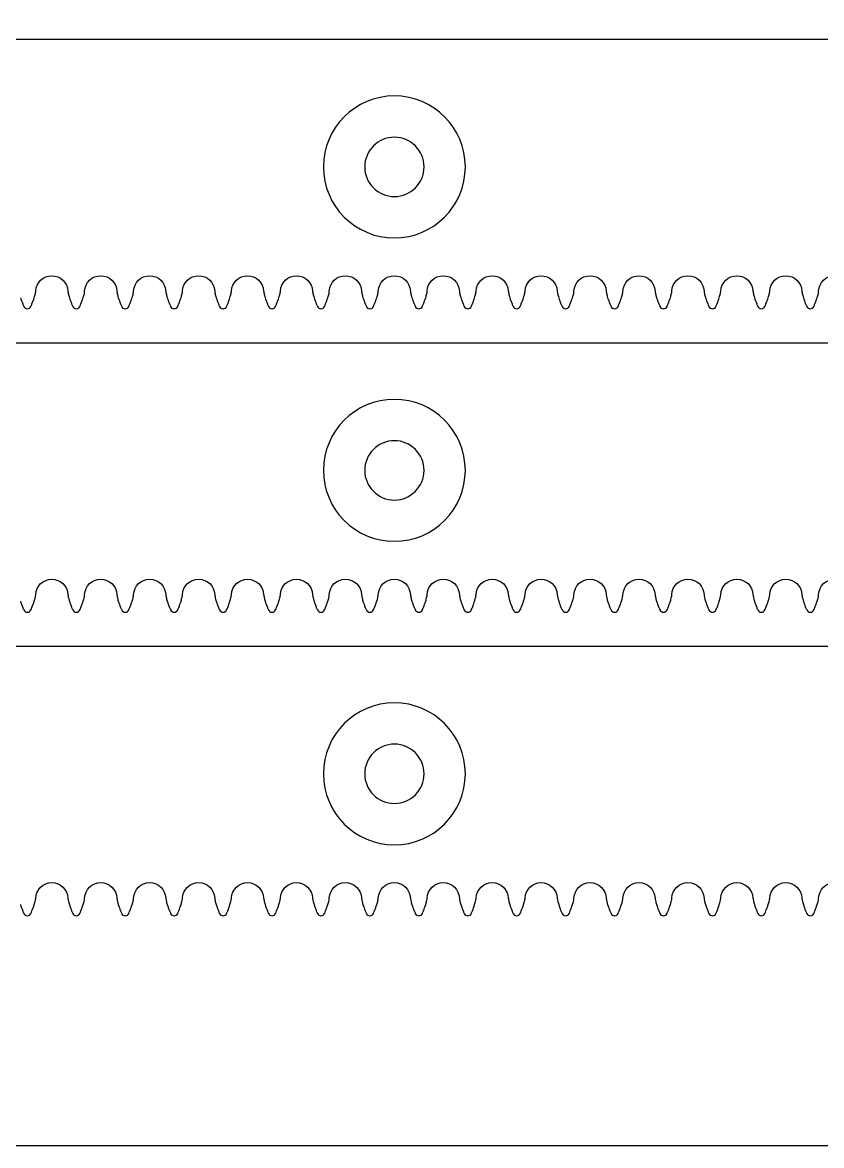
# Model space of a CAD drawing. Extents: x 283 to 2739, y 1003 to 5796.
# Drawn here: x 374 to 455.7, y 1003.3 to 1118 of the extents above; entities that cross this region are included whole.
import ezdxf

# ---------------------------------------------------------------- set-up
doc = ezdxf.new("R2010")
doc.units = 0
for name, color, linetype in [('4MM-2-2MM_POCKET', 1, 'CONTINUOUS'), ('4MM-3-CUTOUT', 7, 'CONTINUOUS'), ('4MM-4-0_4MM_CHAMFER', 8, 'CONTINUOUS'), ('SHEET_REF', 250, 'CONTINUOUS')]:
    doc.layers.add(name, color=color, linetype=linetype)

msp = doc.modelspace()

# ---------------------------------------------------------------- linework, layer by layer
at = {"layer": '4MM-2-2MM_POCKET', "extrusion": (0, 0, -1)}
for centre in [(-412.01, 1103.23), (-412.01, 1072.23), (-412.01, 1041.23)]:
    msp.add_circle(centre, 7.25, dxfattribs=at)
at = {"layer": '4MM-3-CUTOUT'}
for points in [[(1011.01, 1116.23), (313.01, 1116.23, 0.414214)], [(373.8, 1089.87, 0.023491), (374.03, 1089.24, 0.007108), (374.15, 1088.97, 0.646049), (374.87, 1088.97, 0.006676), (374.98, 1089.24, 0.025225), (375.21, 1089.87, 0.019019), (375.33, 1090.31, 0.025376), (375.36, 1090.49), (375.36, 1090.54, -0.957297), (378.65, 1090.54), (378.66, 1090.49, 0.01918), (378.69, 1090.31, 0.025116), (378.8, 1089.87, 0.023491), (379.03, 1089.24, 0.007108), (379.15, 1088.97, 0.646049), (379.87, 1088.97, 0.006676), (379.98, 1089.24, 0.025225), (380.21, 1089.87, 0.019019), (380.33, 1090.31, 0.025376), (380.36, 1090.49), (380.36, 1090.54, -0.957297), (383.65, 1090.54), (383.66, 1090.49, 0.01918), (383.69, 1090.31, 0.025116), (383.8, 1089.87, 0.023491), (384.03, 1089.24, 0.007108), (384.15, 1088.97, 0.646049), (384.87, 1088.97, 0.006676), (384.98, 1089.24, 0.025225), (385.21, 1089.87, 0.019019), (385.33, 1090.31, 0.025376), (385.36, 1090.49), (385.36, 1090.54, -0.957297), (388.65, 1090.54), (388.66, 1090.49, 0.01918), (388.69, 1090.31, 0.025116), (388.8, 1089.87, 0.023491), (389.03, 1089.24, 0.007108), (389.15, 1088.97, 0.646049), (389.87, 1088.97, 0.006676), (389.98, 1089.24, 0.025225), (390.21, 1089.87, 0.019019), (390.33, 1090.31, 0.025376), (390.36, 1090.49), (390.36, 1090.54, -0.957297), (393.65, 1090.54), (393.66, 1090.49, 0.01918), (393.69, 1090.31, 0.025116), (393.8, 1089.87, 0.023491), (394.03, 1089.24, 0.007108), (394.15, 1088.97, 0.646049), (394.87, 1088.97, 0.006676), (394.98, 1089.24, 0.025225), (395.21, 1089.87, 0.019019), (395.33, 1090.31, 0.025376), (395.36, 1090.49), (395.36, 1090.54, -0.957297), (398.65, 1090.54), (398.66, 1090.49, 0.01918), (398.69, 1090.31, 0.025116), (398.8, 1089.87, 0.023491), (399.03, 1089.24, 0.007108), (399.15, 1088.97, 0.646049), (399.87, 1088.97, 0.006676), (399.98, 1089.24, 0.025225), (400.21, 1089.87, 0.019019), (400.33, 1090.31, 0.025376), (400.36, 1090.49), (400.36, 1090.54, -0.957297), (403.65, 1090.54), (403.66, 1090.49, 0.01918), (403.69, 1090.31, 0.025116), (403.8, 1089.87, 0.023491), (404.03, 1089.24, 0.007108), (404.15, 1088.97, 0.646049), (404.87, 1088.97, 0.006676), (404.98, 1089.24, 0.025225), (405.21, 1089.87, 0.019019), (405.33, 1090.31, 0.025376), (405.36, 1090.49), (405.36, 1090.54, -0.957297), (408.65, 1090.54), (408.66, 1090.49, 0.01918), (408.69, 1090.31, 0.025116), (408.8, 1089.87, 0.023491), (409.03, 1089.24, 0.007108), (409.15, 1088.97, 0.646049), (409.87, 1088.97, 0.006676), (409.98, 1089.24, 0.025225), (410.21, 1089.87, 0.019019), (410.33, 1090.31, 0.025376), (410.36, 1090.49), (410.36, 1090.54, -0.957297), (413.65, 1090.54), (413.66, 1090.49, 0.01918), (413.69, 1090.31, 0.025116), (413.8, 1089.87, 0.023491), (414.03, 1089.24, 0.007108), (414.15, 1088.97, 0.646049), (414.87, 1088.97, 0.006676), (414.98, 1089.24, 0.025225), (415.21, 1089.87, 0.019019), (415.33, 1090.31, 0.025376), (415.36, 1090.49), (415.36, 1090.54, -0.957297), (418.65, 1090.54), (418.66, 1090.49, 0.01918), (418.69, 1090.31, 0.025116), (418.8, 1089.87, 0.023491), (419.03, 1089.24, 0.007108), (419.15, 1088.97, 0.646049), (419.87, 1088.97, 0.006676), (419.98, 1089.24, 0.025225), (420.21, 1089.87, 0.019019), (420.33, 1090.31, 0.025376), (420.36, 1090.49), (420.36, 1090.54, -0.957297), (423.65, 1090.54), (423.66, 1090.49, 0.01918), (423.69, 1090.31, 0.025116), (423.8, 1089.87, 0.023491), (424.03, 1089.24, 0.007108), (424.15, 1088.97, 0.646049), (424.87, 1088.97, 0.006676), (424.98, 1089.24, 0.025225), (425.21, 1089.87, 0.019019), (425.33, 1090.31, 0.025376), (425.36, 1090.49), (425.36, 1090.54, -0.957297), (428.65, 1090.54), (428.66, 1090.49, 0.01918), (428.69, 1090.31, 0.025116), (428.8, 1089.87, 0.023491), (429.03, 1089.24, 0.007108), (429.15, 1088.97, 0.646049), (429.87, 1088.97, 0.006676), (429.98, 1089.24, 0.025225), (430.21, 1089.87, 0.019019), (430.33, 1090.31, 0.025376), (430.36, 1090.49), (430.36, 1090.54, -0.957297), (433.65, 1090.54), (433.66, 1090.49, 0.01918), (433.69, 1090.31, 0.025116), (433.8, 1089.87, 0.023491), (434.03, 1089.24, 0.007108), (434.15, 1088.97, 0.646049), (434.87, 1088.97, 0.006676), (434.98, 1089.24, 0.025225), (435.21, 1089.87, 0.019019), (435.33, 1090.31, 0.025376), (435.36, 1090.49), (435.36, 1090.54, -0.957297), (438.65, 1090.54), (438.66, 1090.49, 0.01918), (438.69, 1090.31, 0.025116), (438.8, 1089.87, 0.023491), (439.03, 1089.24, 0.007108), (439.15, 1088.97, 0.646049), (439.87, 1088.97, 0.006676), (439.98, 1089.24, 0.025225), (440.21, 1089.87, 0.019019), (440.33, 1090.31, 0.025376), (440.36, 1090.49), (440.36, 1090.54, -0.957297), (443.65, 1090.54), (443.66, 1090.49, 0.01918), (443.69, 1090.31, 0.025116), (443.8, 1089.87, 0.023491), (444.03, 1089.24, 0.007108), (444.15, 1088.97, 0.646049), (444.87, 1088.97, 0.006676), (444.98, 1089.24, 0.025225), (445.21, 1089.87, 0.019019), (445.33, 1090.31, 0.025376), (445.36, 1090.49), (445.36, 1090.54, -0.957297), (448.65, 1090.54), (448.66, 1090.49, 0.01918), (448.69, 1090.31, 0.025116), (448.8, 1089.87, 0.023491), (449.03, 1089.24, 0.007108), (449.15, 1088.97, 0.646049), (449.87, 1088.97, 0.006676), (449.98, 1089.24, 0.025225), (450.21, 1089.87, 0.019019), (450.33, 1090.31, 0.025376), (450.36, 1090.49), (450.36, 1090.54, -0.957297), (453.65, 1090.54), (453.66, 1090.49, 0.01918), (453.69, 1090.31, 0.025116), (453.8, 1089.87, 0.023491), (454.03, 1089.24, 0.007108), (454.15, 1088.97, 0.646049), (454.87, 1088.97, 0.006676), (454.98, 1089.24, 0.025225), (455.21, 1089.87, 0.019019), (455.33, 1090.31, 0.025376), (455.36, 1090.49), (455.36, 1090.54, -0.957297), (458.65, 1090.54)], [(1011.01, 1085.23), (313.01, 1085.23, 0.414214)], [(373.8, 1058.87, 0.023491), (374.03, 1058.23, 0.007108), (374.15, 1057.97, 0.646049), (374.87, 1057.97, 0.006676), (374.98, 1058.23, 0.025225), (375.21, 1058.87, 0.019019), (375.33, 1059.31, 0.025376), (375.36, 1059.49), (375.36, 1059.54, -0.957297), (378.65, 1059.54), (378.66, 1059.49, 0.01918), (378.69, 1059.31, 0.025116), (378.8, 1058.87, 0.023491), (379.03, 1058.23, 0.007108), (379.15, 1057.97, 0.646049), (379.87, 1057.97, 0.006676), (379.98, 1058.23, 0.025225), (380.21, 1058.87, 0.019019), (380.33, 1059.31, 0.025376), (380.36, 1059.49), (380.36, 1059.54, -0.957297), (383.65, 1059.54), (383.66, 1059.49, 0.01918), (383.69, 1059.31, 0.025116), (383.8, 1058.87, 0.023491), (384.03, 1058.23, 0.007108), (384.15, 1057.97, 0.646049), (384.87, 1057.97, 0.006676), (384.98, 1058.23, 0.025225), (385.21, 1058.87, 0.019019), (385.33, 1059.31, 0.025376), (385.36, 1059.49), (385.36, 1059.54, -0.957297), (388.65, 1059.54), (388.66, 1059.49, 0.01918), (388.69, 1059.31, 0.025116), (388.8, 1058.87, 0.023491), (389.03, 1058.23, 0.007108), (389.15, 1057.97, 0.646049), (389.87, 1057.97, 0.006676), (389.98, 1058.23, 0.025225), (390.21, 1058.87, 0.019019), (390.33, 1059.31, 0.025376), (390.36, 1059.49), (390.36, 1059.54, -0.957297), (393.65, 1059.54), (393.66, 1059.49, 0.01918), (393.69, 1059.31, 0.025116), (393.8, 1058.87, 0.023491), (394.03, 1058.23, 0.007108), (394.15, 1057.97, 0.646049), (394.87, 1057.97, 0.006676), (394.98, 1058.23, 0.025225), (395.21, 1058.87, 0.019019), (395.33, 1059.31, 0.025376), (395.36, 1059.49), (395.36, 1059.54, -0.957297), (398.65, 1059.54), (398.66, 1059.49, 0.01918), (398.69, 1059.31, 0.025116), (398.8, 1058.87, 0.023491), (399.03, 1058.23, 0.007108), (399.15, 1057.97, 0.646049), (399.87, 1057.97, 0.006676), (399.98, 1058.23, 0.025225), (400.21, 1058.87, 0.019019), (400.33, 1059.31, 0.025376), (400.36, 1059.49), (400.36, 1059.54, -0.957297), (403.65, 1059.54), (403.66, 1059.49, 0.01918), (403.69, 1059.31, 0.025116), (403.8, 1058.87, 0.023491), (404.03, 1058.23, 0.007108), (404.15, 1057.97, 0.646049), (404.87, 1057.97, 0.006676), (404.98, 1058.23, 0.025225), (405.21, 1058.87, 0.019019), (405.33, 1059.31, 0.025376), (405.36, 1059.49), (405.36, 1059.54, -0.957297), (408.65, 1059.54), (408.66, 1059.49, 0.01918), (408.69, 1059.31, 0.025116), (408.8, 1058.87, 0.023491), (409.03, 1058.23, 0.007108), (409.15, 1057.97, 0.646049), (409.87, 1057.97, 0.006676), (409.98, 1058.23, 0.025225), (410.21, 1058.87, 0.019019), (410.33, 1059.31, 0.025376), (410.36, 1059.49), (410.36, 1059.54, -0.957297), (413.65, 1059.54), (413.66, 1059.49, 0.01918), (413.69, 1059.31, 0.025116), (413.8, 1058.87, 0.023491), (414.03, 1058.23, 0.007108), (414.15, 1057.97, 0.646049), (414.87, 1057.97, 0.006676), (414.98, 1058.23, 0.025225), (415.21, 1058.87, 0.019019), (415.33, 1059.31, 0.025376), (415.36, 1059.49), (415.36, 1059.54, -0.957297), (418.65, 1059.54), (418.66, 1059.49, 0.01918), (418.69, 1059.31, 0.025116), (418.8, 1058.87, 0.023491), (419.03, 1058.23, 0.007108), (419.15, 1057.97, 0.646049), (419.87, 1057.97, 0.006676), (419.98, 1058.23, 0.025225), (420.21, 1058.87, 0.019019), (420.33, 1059.31, 0.025376), (420.36, 1059.49), (420.36, 1059.54, -0.957297), (423.65, 1059.54), (423.66, 1059.49, 0.01918), (423.69, 1059.31, 0.025116), (423.8, 1058.87, 0.023491), (424.03, 1058.23, 0.007108), (424.15, 1057.97, 0.646049), (424.87, 1057.97, 0.006676), (424.98, 1058.23, 0.025225), (425.21, 1058.87, 0.019019), (425.33, 1059.31, 0.025376), (425.36, 1059.49), (425.36, 1059.54, -0.957297), (428.65, 1059.54), (428.66, 1059.49, 0.01918), (428.69, 1059.31, 0.025116), (428.8, 1058.87, 0.023491), (429.03, 1058.23, 0.007108), (429.15, 1057.97, 0.646049), (429.87, 1057.97, 0.006676), (429.98, 1058.23, 0.025225), (430.21, 1058.87, 0.019019), (430.33, 1059.31, 0.025376), (430.36, 1059.49), (430.36, 1059.54, -0.957297), (433.65, 1059.54), (433.66, 1059.49, 0.01918), (433.69, 1059.31, 0.025116), (433.8, 1058.87, 0.023491), (434.03, 1058.23, 0.007108), (434.15, 1057.97, 0.646049), (434.87, 1057.97, 0.006676), (434.98, 1058.23, 0.025225), (435.21, 1058.87, 0.019019), (435.33, 1059.31, 0.025376), (435.36, 1059.49), (435.36, 1059.54, -0.957297), (438.65, 1059.54), (438.66, 1059.49, 0.01918), (438.69, 1059.31, 0.025116), (438.8, 1058.87, 0.023491), (439.03, 1058.23, 0.007108), (439.15, 1057.97, 0.646049), (439.87, 1057.97, 0.006676), (439.98, 1058.23, 0.025225), (440.21, 1058.87, 0.019019), (440.33, 1059.31, 0.025376), (440.36, 1059.49), (440.36, 1059.54, -0.957297), (443.65, 1059.54), (443.66, 1059.49, 0.01918), (443.69, 1059.31, 0.025116), (443.8, 1058.87, 0.023491), (444.03, 1058.23, 0.007108), (444.15, 1057.97, 0.646049), (444.87, 1057.97, 0.006676), (444.98, 1058.23, 0.025225), (445.21, 1058.87, 0.019019), (445.33, 1059.31, 0.025376), (445.36, 1059.49), (445.36, 1059.54, -0.957297), (448.65, 1059.54), (448.66, 1059.49, 0.01918), (448.69, 1059.31, 0.025116), (448.8, 1058.87, 0.023491), (449.03, 1058.23, 0.007108), (449.15, 1057.97, 0.646049), (449.87, 1057.97, 0.006676), (449.98, 1058.23, 0.025225), (450.21, 1058.87, 0.019019), (450.33, 1059.31, 0.025376), (450.36, 1059.49), (450.36, 1059.54, -0.957297), (453.65, 1059.54), (453.66, 1059.49, 0.01918), (453.69, 1059.31, 0.025116), (453.8, 1058.87, 0.023491), (454.03, 1058.23, 0.007108), (454.15, 1057.97, 0.646049), (454.87, 1057.97, 0.006676), (454.98, 1058.23, 0.025225), (455.21, 1058.87, 0.019019), (455.33, 1059.31, 0.025376), (455.36, 1059.49), (455.36, 1059.54, -0.957297), (458.65, 1059.54)], [(611.01, 1054.23), (313.01, 1054.23, 0.414214)], [(373.8, 1027.87, 0.023491), (374.03, 1027.23, 0.007108), (374.15, 1026.97, 0.646049), (374.87, 1026.97, 0.006676), (374.98, 1027.23, 0.025225), (375.21, 1027.87, 0.019019), (375.33, 1028.31, 0.025376), (375.36, 1028.49), (375.36, 1028.54, -0.957297), (378.65, 1028.54), (378.66, 1028.49, 0.01918), (378.69, 1028.31, 0.025116), (378.8, 1027.87, 0.023491), (379.03, 1027.23, 0.007108), (379.15, 1026.97, 0.646049), (379.87, 1026.97, 0.006676), (379.98, 1027.23, 0.025225), (380.21, 1027.87, 0.019019), (380.33, 1028.31, 0.025376), (380.36, 1028.49), (380.36, 1028.54, -0.957297), (383.65, 1028.54), (383.66, 1028.49, 0.01918), (383.69, 1028.31, 0.025116), (383.8, 1027.87, 0.023491), (384.03, 1027.23, 0.007108), (384.15, 1026.97, 0.646049), (384.87, 1026.97, 0.006676), (384.98, 1027.23, 0.025225), (385.21, 1027.87, 0.019019), (385.33, 1028.31, 0.025376), (385.36, 1028.49), (385.36, 1028.54, -0.957297), (388.65, 1028.54), (388.66, 1028.49, 0.01918), (388.69, 1028.31, 0.025116), (388.8, 1027.87, 0.023491), (389.03, 1027.23, 0.007108), (389.15, 1026.97, 0.646049), (389.87, 1026.97, 0.006676), (389.98, 1027.23, 0.025225), (390.21, 1027.87, 0.019019), (390.33, 1028.31, 0.025376), (390.36, 1028.49), (390.36, 1028.54, -0.957297), (393.65, 1028.54), (393.66, 1028.49, 0.01918), (393.69, 1028.31, 0.025116), (393.8, 1027.87, 0.023491), (394.03, 1027.23, 0.007108), (394.15, 1026.97, 0.646049), (394.87, 1026.97, 0.006676), (394.98, 1027.23, 0.025225), (395.21, 1027.87, 0.019019), (395.33, 1028.31, 0.025376), (395.36, 1028.49), (395.36, 1028.54, -0.957297), (398.65, 1028.54), (398.66, 1028.49, 0.01918), (398.69, 1028.31, 0.025116), (398.8, 1027.87, 0.023491), (399.03, 1027.23, 0.007108), (399.15, 1026.97, 0.646049), (399.87, 1026.97, 0.006676), (399.98, 1027.23, 0.025225), (400.21, 1027.87, 0.019019), (400.33, 1028.31, 0.025376), (400.36, 1028.49), (400.36, 1028.54, -0.957297), (403.65, 1028.54), (403.66, 1028.49, 0.01918), (403.69, 1028.31, 0.025116), (403.8, 1027.87, 0.023491), (404.03, 1027.23, 0.007108), (404.15, 1026.97, 0.646049), (404.87, 1026.97, 0.006676), (404.98, 1027.23, 0.025225), (405.21, 1027.87, 0.019019), (405.33, 1028.31, 0.025376), (405.36, 1028.49), (405.36, 1028.54, -0.957297), (408.65, 1028.54), (408.66, 1028.49, 0.01918), (408.69, 1028.31, 0.025116), (408.8, 1027.87, 0.023491), (409.03, 1027.23, 0.007108), (409.15, 1026.97, 0.646049), (409.87, 1026.97, 0.006676), (409.98, 1027.23, 0.025225), (410.21, 1027.87, 0.019019), (410.33, 1028.31, 0.025376), (410.36, 1028.49), (410.36, 1028.54, -0.957297), (413.65, 1028.54), (413.66, 1028.49, 0.01918), (413.69, 1028.31, 0.025116), (413.8, 1027.87, 0.023491), (414.03, 1027.23, 0.007108), (414.15, 1026.97, 0.646049), (414.87, 1026.97, 0.006676), (414.98, 1027.23, 0.025225), (415.21, 1027.87, 0.019019), (415.33, 1028.31, 0.025376), (415.36, 1028.49), (415.36, 1028.54, -0.957297), (418.65, 1028.54), (418.66, 1028.49, 0.01918), (418.69, 1028.31, 0.025116), (418.8, 1027.87, 0.023491), (419.03, 1027.23, 0.007108), (419.15, 1026.97, 0.646049), (419.87, 1026.97, 0.006676), (419.98, 1027.23, 0.025225), (420.21, 1027.87, 0.019019), (420.33, 1028.31, 0.025376), (420.36, 1028.49), (420.36, 1028.54, -0.957297), (423.65, 1028.54), (423.66, 1028.49, 0.01918), (423.69, 1028.31, 0.025116), (423.8, 1027.87, 0.023491), (424.03, 1027.23, 0.007108), (424.15, 1026.97, 0.646049), (424.87, 1026.97, 0.006676), (424.98, 1027.23, 0.025225), (425.21, 1027.87, 0.019019), (425.33, 1028.31, 0.025376), (425.36, 1028.49), (425.36, 1028.54, -0.957297), (428.65, 1028.54), (428.66, 1028.49, 0.01918), (428.69, 1028.31, 0.025116), (428.8, 1027.87, 0.023491), (429.03, 1027.23, 0.007108), (429.15, 1026.97, 0.646049), (429.87, 1026.97, 0.006676), (429.98, 1027.23, 0.025225), (430.21, 1027.87, 0.019019), (430.33, 1028.31, 0.025376), (430.36, 1028.49), (430.36, 1028.54, -0.957297), (433.65, 1028.54), (433.66, 1028.49, 0.01918), (433.69, 1028.31, 0.025116), (433.8, 1027.87, 0.023491), (434.03, 1027.23, 0.007108), (434.15, 1026.97, 0.646049), (434.87, 1026.97, 0.006676), (434.98, 1027.23, 0.025225), (435.21, 1027.87, 0.019019), (435.33, 1028.31, 0.025376), (435.36, 1028.49), (435.36, 1028.54, -0.957297), (438.65, 1028.54), (438.66, 1028.49, 0.01918), (438.69, 1028.31, 0.025116), (438.8, 1027.87, 0.023491), (439.03, 1027.23, 0.007108), (439.15, 1026.97, 0.646049), (439.87, 1026.97, 0.006676), (439.98, 1027.23, 0.025225), (440.21, 1027.87, 0.019019), (440.33, 1028.31, 0.025376), (440.36, 1028.49), (440.36, 1028.54, -0.957297), (443.65, 1028.54), (443.66, 1028.49, 0.01918), (443.69, 1028.31, 0.025116), (443.8, 1027.87, 0.023491), (444.03, 1027.23, 0.007108), (444.15, 1026.97, 0.646049), (444.87, 1026.97, 0.006676), (444.98, 1027.23, 0.025225), (445.21, 1027.87, 0.019019), (445.33, 1028.31, 0.025376), (445.36, 1028.49), (445.36, 1028.54, -0.957297), (448.65, 1028.54), (448.66, 1028.49, 0.01918), (448.69, 1028.31, 0.025116), (448.8, 1027.87, 0.023491), (449.03, 1027.23, 0.007108), (449.15, 1026.97, 0.646049), (449.87, 1026.97, 0.006676), (449.98, 1027.23, 0.025225), (450.21, 1027.87, 0.019019), (450.33, 1028.31, 0.025376), (450.36, 1028.49), (450.36, 1028.54, -0.957297), (453.65, 1028.54), (453.66, 1028.49, 0.01918), (453.69, 1028.31, 0.025116), (453.8, 1027.87, 0.023491), (454.03, 1027.23, 0.007108), (454.15, 1026.97, 0.646049), (454.87, 1026.97, 0.006676), (454.98, 1027.23, 0.025225), (455.21, 1027.87, 0.019019), (455.33, 1028.31, 0.025376), (455.36, 1028.49), (455.36, 1028.54, -0.957297), (458.65, 1028.54)]]:
    msp.add_lwpolyline(points, format="xyb", dxfattribs=at)
at = {"layer": '4MM-3-CUTOUT', "extrusion": (0, 0, -1)}
for centre in [(-412.01, 1103.23), (-412.01, 1072.23), (-412.01, 1041.23)]:
    msp.add_circle(centre, 3.03, dxfattribs=at)
at = {"layer": '4MM-4-0_4MM_CHAMFER'}
for points in [[(1011.01, 1116.23), (313.01, 1116.23, 0.414214)], [(373.8, 1089.87, 0.023491), (374.03, 1089.24, 0.007108), (374.15, 1088.97, 0.646049), (374.87, 1088.97, 0.006676), (374.98, 1089.24, 0.025225), (375.21, 1089.87, 0.019019), (375.33, 1090.31, 0.025376), (375.36, 1090.49), (375.36, 1090.54, -0.957297), (378.65, 1090.54), (378.66, 1090.49, 0.01918), (378.69, 1090.31, 0.025116), (378.8, 1089.87, 0.023491), (379.03, 1089.24, 0.007108), (379.15, 1088.97, 0.646049), (379.87, 1088.97, 0.006676), (379.98, 1089.24, 0.025225), (380.21, 1089.87, 0.019019), (380.33, 1090.31, 0.025376), (380.36, 1090.49), (380.36, 1090.54, -0.957297), (383.65, 1090.54), (383.66, 1090.49, 0.01918), (383.69, 1090.31, 0.025116), (383.8, 1089.87, 0.023491), (384.03, 1089.24, 0.007108), (384.15, 1088.97, 0.646049), (384.87, 1088.97, 0.006676), (384.98, 1089.24, 0.025225), (385.21, 1089.87, 0.019019), (385.33, 1090.31, 0.025376), (385.36, 1090.49), (385.36, 1090.54, -0.957297), (388.65, 1090.54), (388.66, 1090.49, 0.01918), (388.69, 1090.31, 0.025116), (388.8, 1089.87, 0.023491), (389.03, 1089.24, 0.007108), (389.15, 1088.97, 0.646049), (389.87, 1088.97, 0.006676), (389.98, 1089.24, 0.025225), (390.21, 1089.87, 0.019019), (390.33, 1090.31, 0.025376), (390.36, 1090.49), (390.36, 1090.54, -0.957297), (393.65, 1090.54), (393.66, 1090.49, 0.01918), (393.69, 1090.31, 0.025116), (393.8, 1089.87, 0.023491), (394.03, 1089.24, 0.007108), (394.15, 1088.97, 0.646049), (394.87, 1088.97, 0.006676), (394.98, 1089.24, 0.025225), (395.21, 1089.87, 0.019019), (395.33, 1090.31, 0.025376), (395.36, 1090.49), (395.36, 1090.54, -0.957297), (398.65, 1090.54), (398.66, 1090.49, 0.01918), (398.69, 1090.31, 0.025116), (398.8, 1089.87, 0.023491), (399.03, 1089.24, 0.007108), (399.15, 1088.97, 0.646049), (399.87, 1088.97, 0.006676), (399.98, 1089.24, 0.025225), (400.21, 1089.87, 0.019019), (400.33, 1090.31, 0.025376), (400.36, 1090.49), (400.36, 1090.54, -0.957297), (403.65, 1090.54), (403.66, 1090.49, 0.01918), (403.69, 1090.31, 0.025116), (403.8, 1089.87, 0.023491), (404.03, 1089.24, 0.007108), (404.15, 1088.97, 0.646049), (404.87, 1088.97, 0.006676), (404.98, 1089.24, 0.025225), (405.21, 1089.87, 0.019019), (405.33, 1090.31, 0.025376), (405.36, 1090.49), (405.36, 1090.54, -0.957297), (408.65, 1090.54), (408.66, 1090.49, 0.01918), (408.69, 1090.31, 0.025116), (408.8, 1089.87, 0.023491), (409.03, 1089.24, 0.007108), (409.15, 1088.97, 0.646049), (409.87, 1088.97, 0.006676), (409.98, 1089.24, 0.025225), (410.21, 1089.87, 0.019019), (410.33, 1090.31, 0.025376), (410.36, 1090.49), (410.36, 1090.54, -0.957297), (413.65, 1090.54), (413.66, 1090.49, 0.01918), (413.69, 1090.31, 0.025116), (413.8, 1089.87, 0.023491), (414.03, 1089.24, 0.007108), (414.15, 1088.97, 0.646049), (414.87, 1088.97, 0.006676), (414.98, 1089.24, 0.025225), (415.21, 1089.87, 0.019019), (415.33, 1090.31, 0.025376), (415.36, 1090.49), (415.36, 1090.54, -0.957297), (418.65, 1090.54), (418.66, 1090.49, 0.01918), (418.69, 1090.31, 0.025116), (418.8, 1089.87, 0.023491), (419.03, 1089.24, 0.007108), (419.15, 1088.97, 0.646049), (419.87, 1088.97, 0.006676), (419.98, 1089.24, 0.025225), (420.21, 1089.87, 0.019019), (420.33, 1090.31, 0.025376), (420.36, 1090.49), (420.36, 1090.54, -0.957297), (423.65, 1090.54), (423.66, 1090.49, 0.01918), (423.69, 1090.31, 0.025116), (423.8, 1089.87, 0.023491), (424.03, 1089.24, 0.007108), (424.15, 1088.97, 0.646049), (424.87, 1088.97, 0.006676), (424.98, 1089.24, 0.025225), (425.21, 1089.87, 0.019019), (425.33, 1090.31, 0.025376), (425.36, 1090.49), (425.36, 1090.54, -0.957297), (428.65, 1090.54), (428.66, 1090.49, 0.01918), (428.69, 1090.31, 0.025116), (428.8, 1089.87, 0.023491), (429.03, 1089.24, 0.007108), (429.15, 1088.97, 0.646049), (429.87, 1088.97, 0.006676), (429.98, 1089.24, 0.025225), (430.21, 1089.87, 0.019019), (430.33, 1090.31, 0.025376), (430.36, 1090.49), (430.36, 1090.54, -0.957297), (433.65, 1090.54), (433.66, 1090.49, 0.01918), (433.69, 1090.31, 0.025116), (433.8, 1089.87, 0.023491), (434.03, 1089.24, 0.007108), (434.15, 1088.97, 0.646049), (434.87, 1088.97, 0.006676), (434.98, 1089.24, 0.025225), (435.21, 1089.87, 0.019019), (435.33, 1090.31, 0.025376), (435.36, 1090.49), (435.36, 1090.54, -0.957297), (438.65, 1090.54), (438.66, 1090.49, 0.01918), (438.69, 1090.31, 0.025116), (438.8, 1089.87, 0.023491), (439.03, 1089.24, 0.007108), (439.15, 1088.97, 0.646049), (439.87, 1088.97, 0.006676), (439.98, 1089.24, 0.025225), (440.21, 1089.87, 0.019019), (440.33, 1090.31, 0.025376), (440.36, 1090.49), (440.36, 1090.54, -0.957297), (443.65, 1090.54), (443.66, 1090.49, 0.01918), (443.69, 1090.31, 0.025116), (443.8, 1089.87, 0.023491), (444.03, 1089.24, 0.007108), (444.15, 1088.97, 0.646049), (444.87, 1088.97, 0.006676), (444.98, 1089.24, 0.025225), (445.21, 1089.87, 0.019019), (445.33, 1090.31, 0.025376), (445.36, 1090.49), (445.36, 1090.54, -0.957297), (448.65, 1090.54), (448.66, 1090.49, 0.01918), (448.69, 1090.31, 0.025116), (448.8, 1089.87, 0.023491), (449.03, 1089.24, 0.007108), (449.15, 1088.97, 0.646049), (449.87, 1088.97, 0.006676), (449.98, 1089.24, 0.025225), (450.21, 1089.87, 0.019019), (450.33, 1090.31, 0.025376), (450.36, 1090.49), (450.36, 1090.54, -0.957297), (453.65, 1090.54), (453.66, 1090.49, 0.01918), (453.69, 1090.31, 0.025116), (453.8, 1089.87, 0.023491), (454.03, 1089.24, 0.007108), (454.15, 1088.97, 0.646049), (454.87, 1088.97, 0.006676), (454.98, 1089.24, 0.025225), (455.21, 1089.87, 0.019019), (455.33, 1090.31, 0.025376), (455.36, 1090.49), (455.36, 1090.54, -0.957297), (458.65, 1090.54)], [(1011.01, 1085.23), (313.01, 1085.23, 0.414214)], [(373.8, 1058.87, 0.023491), (374.03, 1058.23, 0.007108), (374.15, 1057.97, 0.646049), (374.87, 1057.97, 0.006676), (374.98, 1058.23, 0.025225), (375.21, 1058.87, 0.019019), (375.33, 1059.31, 0.025376), (375.36, 1059.49), (375.36, 1059.54, -0.957297), (378.65, 1059.54), (378.66, 1059.49, 0.01918), (378.69, 1059.31, 0.025116), (378.8, 1058.87, 0.023491), (379.03, 1058.23, 0.007108), (379.15, 1057.97, 0.646049), (379.87, 1057.97, 0.006676), (379.98, 1058.23, 0.025225), (380.21, 1058.87, 0.019019), (380.33, 1059.31, 0.025376), (380.36, 1059.49), (380.36, 1059.54, -0.957297), (383.65, 1059.54), (383.66, 1059.49, 0.01918), (383.69, 1059.31, 0.025116), (383.8, 1058.87, 0.023491), (384.03, 1058.23, 0.007108), (384.15, 1057.97, 0.646049), (384.87, 1057.97, 0.006676), (384.98, 1058.23, 0.025225), (385.21, 1058.87, 0.019019), (385.33, 1059.31, 0.025376), (385.36, 1059.49), (385.36, 1059.54, -0.957297), (388.65, 1059.54), (388.66, 1059.49, 0.01918), (388.69, 1059.31, 0.025116), (388.8, 1058.87, 0.023491), (389.03, 1058.23, 0.007108), (389.15, 1057.97, 0.646049), (389.87, 1057.97, 0.006676), (389.98, 1058.23, 0.025225), (390.21, 1058.87, 0.019019), (390.33, 1059.31, 0.025376), (390.36, 1059.49), (390.36, 1059.54, -0.957297), (393.65, 1059.54), (393.66, 1059.49, 0.01918), (393.69, 1059.31, 0.025116), (393.8, 1058.87, 0.023491), (394.03, 1058.23, 0.007108), (394.15, 1057.97, 0.646049), (394.87, 1057.97, 0.006676), (394.98, 1058.23, 0.025225), (395.21, 1058.87, 0.019019), (395.33, 1059.31, 0.025376), (395.36, 1059.49), (395.36, 1059.54, -0.957297), (398.65, 1059.54), (398.66, 1059.49, 0.01918), (398.69, 1059.31, 0.025116), (398.8, 1058.87, 0.023491), (399.03, 1058.23, 0.007108), (399.15, 1057.97, 0.646049), (399.87, 1057.97, 0.006676), (399.98, 1058.23, 0.025225), (400.21, 1058.87, 0.019019), (400.33, 1059.31, 0.025376), (400.36, 1059.49), (400.36, 1059.54, -0.957297), (403.65, 1059.54), (403.66, 1059.49, 0.01918), (403.69, 1059.31, 0.025116), (403.8, 1058.87, 0.023491), (404.03, 1058.23, 0.007108), (404.15, 1057.97, 0.646049), (404.87, 1057.97, 0.006676), (404.98, 1058.23, 0.025225), (405.21, 1058.87, 0.019019), (405.33, 1059.31, 0.025376), (405.36, 1059.49), (405.36, 1059.54, -0.957297), (408.65, 1059.54), (408.66, 1059.49, 0.01918), (408.69, 1059.31, 0.025116), (408.8, 1058.87, 0.023491), (409.03, 1058.23, 0.007108), (409.15, 1057.97, 0.646049), (409.87, 1057.97, 0.006676), (409.98, 1058.23, 0.025225), (410.21, 1058.87, 0.019019), (410.33, 1059.31, 0.025376), (410.36, 1059.49), (410.36, 1059.54, -0.957297), (413.65, 1059.54), (413.66, 1059.49, 0.01918), (413.69, 1059.31, 0.025116), (413.8, 1058.87, 0.023491), (414.03, 1058.23, 0.007108), (414.15, 1057.97, 0.646049), (414.87, 1057.97, 0.006676), (414.98, 1058.23, 0.025225), (415.21, 1058.87, 0.019019), (415.33, 1059.31, 0.025376), (415.36, 1059.49), (415.36, 1059.54, -0.957297), (418.65, 1059.54), (418.66, 1059.49, 0.01918), (418.69, 1059.31, 0.025116), (418.8, 1058.87, 0.023491), (419.03, 1058.23, 0.007108), (419.15, 1057.97, 0.646049), (419.87, 1057.97, 0.006676), (419.98, 1058.23, 0.025225), (420.21, 1058.87, 0.019019), (420.33, 1059.31, 0.025376), (420.36, 1059.49), (420.36, 1059.54, -0.957297), (423.65, 1059.54), (423.66, 1059.49, 0.01918), (423.69, 1059.31, 0.025116), (423.8, 1058.87, 0.023491), (424.03, 1058.23, 0.007108), (424.15, 1057.97, 0.646049), (424.87, 1057.97, 0.006676), (424.98, 1058.23, 0.025225), (425.21, 1058.87, 0.019019), (425.33, 1059.31, 0.025376), (425.36, 1059.49), (425.36, 1059.54, -0.957297), (428.65, 1059.54), (428.66, 1059.49, 0.01918), (428.69, 1059.31, 0.025116), (428.8, 1058.87, 0.023491), (429.03, 1058.23, 0.007108), (429.15, 1057.97, 0.646049), (429.87, 1057.97, 0.006676), (429.98, 1058.23, 0.025225), (430.21, 1058.87, 0.019019), (430.33, 1059.31, 0.025376), (430.36, 1059.49), (430.36, 1059.54, -0.957297), (433.65, 1059.54), (433.66, 1059.49, 0.01918), (433.69, 1059.31, 0.025116), (433.8, 1058.87, 0.023491), (434.03, 1058.23, 0.007108), (434.15, 1057.97, 0.646049), (434.87, 1057.97, 0.006676), (434.98, 1058.23, 0.025225), (435.21, 1058.87, 0.019019), (435.33, 1059.31, 0.025376), (435.36, 1059.49), (435.36, 1059.54, -0.957297), (438.65, 1059.54), (438.66, 1059.49, 0.01918), (438.69, 1059.31, 0.025116), (438.8, 1058.87, 0.023491), (439.03, 1058.23, 0.007108), (439.15, 1057.97, 0.646049), (439.87, 1057.97, 0.006676), (439.98, 1058.23, 0.025225), (440.21, 1058.87, 0.019019), (440.33, 1059.31, 0.025376), (440.36, 1059.49), (440.36, 1059.54, -0.957297), (443.65, 1059.54), (443.66, 1059.49, 0.01918), (443.69, 1059.31, 0.025116), (443.8, 1058.87, 0.023491), (444.03, 1058.23, 0.007108), (444.15, 1057.97, 0.646049), (444.87, 1057.97, 0.006676), (444.98, 1058.23, 0.025225), (445.21, 1058.87, 0.019019), (445.33, 1059.31, 0.025376), (445.36, 1059.49), (445.36, 1059.54, -0.957297), (448.65, 1059.54), (448.66, 1059.49, 0.01918), (448.69, 1059.31, 0.025116), (448.8, 1058.87, 0.023491), (449.03, 1058.23, 0.007108), (449.15, 1057.97, 0.646049), (449.87, 1057.97, 0.006676), (449.98, 1058.23, 0.025225), (450.21, 1058.87, 0.019019), (450.33, 1059.31, 0.025376), (450.36, 1059.49), (450.36, 1059.54, -0.957297), (453.65, 1059.54), (453.66, 1059.49, 0.01918), (453.69, 1059.31, 0.025116), (453.8, 1058.87, 0.023491), (454.03, 1058.23, 0.007108), (454.15, 1057.97, 0.646049), (454.87, 1057.97, 0.006676), (454.98, 1058.23, 0.025225), (455.21, 1058.87, 0.019019), (455.33, 1059.31, 0.025376), (455.36, 1059.49), (455.36, 1059.54, -0.957297), (458.65, 1059.54)], [(611.01, 1054.23), (313.01, 1054.23, 0.414214)], [(373.8, 1027.87, 0.023491), (374.03, 1027.23, 0.007108), (374.15, 1026.97, 0.646049), (374.87, 1026.97, 0.006676), (374.98, 1027.23, 0.025225), (375.21, 1027.87, 0.019019), (375.33, 1028.31, 0.025376), (375.36, 1028.49), (375.36, 1028.54, -0.957297), (378.65, 1028.54), (378.66, 1028.49, 0.01918), (378.69, 1028.31, 0.025116), (378.8, 1027.87, 0.023491), (379.03, 1027.23, 0.007108), (379.15, 1026.97, 0.646049), (379.87, 1026.97, 0.006676), (379.98, 1027.23, 0.025225), (380.21, 1027.87, 0.019019), (380.33, 1028.31, 0.025376), (380.36, 1028.49), (380.36, 1028.54, -0.957297), (383.65, 1028.54), (383.66, 1028.49, 0.01918), (383.69, 1028.31, 0.025116), (383.8, 1027.87, 0.023491), (384.03, 1027.23, 0.007108), (384.15, 1026.97, 0.646049), (384.87, 1026.97, 0.006676), (384.98, 1027.23, 0.025225), (385.21, 1027.87, 0.019019), (385.33, 1028.31, 0.025376), (385.36, 1028.49), (385.36, 1028.54, -0.957297), (388.65, 1028.54), (388.66, 1028.49, 0.01918), (388.69, 1028.31, 0.025116), (388.8, 1027.87, 0.023491), (389.03, 1027.23, 0.007108), (389.15, 1026.97, 0.646049), (389.87, 1026.97, 0.006676), (389.98, 1027.23, 0.025225), (390.21, 1027.87, 0.019019), (390.33, 1028.31, 0.025376), (390.36, 1028.49), (390.36, 1028.54, -0.957297), (393.65, 1028.54), (393.66, 1028.49, 0.01918), (393.69, 1028.31, 0.025116), (393.8, 1027.87, 0.023491), (394.03, 1027.23, 0.007108), (394.15, 1026.97, 0.646049), (394.87, 1026.97, 0.006676), (394.98, 1027.23, 0.025225), (395.21, 1027.87, 0.019019), (395.33, 1028.31, 0.025376), (395.36, 1028.49), (395.36, 1028.54, -0.957297), (398.65, 1028.54), (398.66, 1028.49, 0.01918), (398.69, 1028.31, 0.025116), (398.8, 1027.87, 0.023491), (399.03, 1027.23, 0.007108), (399.15, 1026.97, 0.646049), (399.87, 1026.97, 0.006676), (399.98, 1027.23, 0.025225), (400.21, 1027.87, 0.019019), (400.33, 1028.31, 0.025376), (400.36, 1028.49), (400.36, 1028.54, -0.957297), (403.65, 1028.54), (403.66, 1028.49, 0.01918), (403.69, 1028.31, 0.025116), (403.8, 1027.87, 0.023491), (404.03, 1027.23, 0.007108), (404.15, 1026.97, 0.646049), (404.87, 1026.97, 0.006676), (404.98, 1027.23, 0.025225), (405.21, 1027.87, 0.019019), (405.33, 1028.31, 0.025376), (405.36, 1028.49), (405.36, 1028.54, -0.957297), (408.65, 1028.54), (408.66, 1028.49, 0.01918), (408.69, 1028.31, 0.025116), (408.8, 1027.87, 0.023491), (409.03, 1027.23, 0.007108), (409.15, 1026.97, 0.646049), (409.87, 1026.97, 0.006676), (409.98, 1027.23, 0.025225), (410.21, 1027.87, 0.019019), (410.33, 1028.31, 0.025376), (410.36, 1028.49), (410.36, 1028.54, -0.957297), (413.65, 1028.54), (413.66, 1028.49, 0.01918), (413.69, 1028.31, 0.025116), (413.8, 1027.87, 0.023491), (414.03, 1027.23, 0.007108), (414.15, 1026.97, 0.646049), (414.87, 1026.97, 0.006676), (414.98, 1027.23, 0.025225), (415.21, 1027.87, 0.019019), (415.33, 1028.31, 0.025376), (415.36, 1028.49), (415.36, 1028.54, -0.957297), (418.65, 1028.54), (418.66, 1028.49, 0.01918), (418.69, 1028.31, 0.025116), (418.8, 1027.87, 0.023491), (419.03, 1027.23, 0.007108), (419.15, 1026.97, 0.646049), (419.87, 1026.97, 0.006676), (419.98, 1027.23, 0.025225), (420.21, 1027.87, 0.019019), (420.33, 1028.31, 0.025376), (420.36, 1028.49), (420.36, 1028.54, -0.957297), (423.65, 1028.54), (423.66, 1028.49, 0.01918), (423.69, 1028.31, 0.025116), (423.8, 1027.87, 0.023491), (424.03, 1027.23, 0.007108), (424.15, 1026.97, 0.646049), (424.87, 1026.97, 0.006676), (424.98, 1027.23, 0.025225), (425.21, 1027.87, 0.019019), (425.33, 1028.31, 0.025376), (425.36, 1028.49), (425.36, 1028.54, -0.957297), (428.65, 1028.54), (428.66, 1028.49, 0.01918), (428.69, 1028.31, 0.025116), (428.8, 1027.87, 0.023491), (429.03, 1027.23, 0.007108), (429.15, 1026.97, 0.646049), (429.87, 1026.97, 0.006676), (429.98, 1027.23, 0.025225), (430.21, 1027.87, 0.019019), (430.33, 1028.31, 0.025376), (430.36, 1028.49), (430.36, 1028.54, -0.957297), (433.65, 1028.54), (433.66, 1028.49, 0.01918), (433.69, 1028.31, 0.025116), (433.8, 1027.87, 0.023491), (434.03, 1027.23, 0.007108), (434.15, 1026.97, 0.646049), (434.87, 1026.97, 0.006676), (434.98, 1027.23, 0.025225), (435.21, 1027.87, 0.019019), (435.33, 1028.31, 0.025376), (435.36, 1028.49), (435.36, 1028.54, -0.957297), (438.65, 1028.54), (438.66, 1028.49, 0.01918), (438.69, 1028.31, 0.025116), (438.8, 1027.87, 0.023491), (439.03, 1027.23, 0.007108), (439.15, 1026.97, 0.646049), (439.87, 1026.97, 0.006676), (439.98, 1027.23, 0.025225), (440.21, 1027.87, 0.019019), (440.33, 1028.31, 0.025376), (440.36, 1028.49), (440.36, 1028.54, -0.957297), (443.65, 1028.54), (443.66, 1028.49, 0.01918), (443.69, 1028.31, 0.025116), (443.8, 1027.87, 0.023491), (444.03, 1027.23, 0.007108), (444.15, 1026.97, 0.646049), (444.87, 1026.97, 0.006676), (444.98, 1027.23, 0.025225), (445.21, 1027.87, 0.019019), (445.33, 1028.31, 0.025376), (445.36, 1028.49), (445.36, 1028.54, -0.957297), (448.65, 1028.54), (448.66, 1028.49, 0.01918), (448.69, 1028.31, 0.025116), (448.8, 1027.87, 0.023491), (449.03, 1027.23, 0.007108), (449.15, 1026.97, 0.646049), (449.87, 1026.97, 0.006676), (449.98, 1027.23, 0.025225), (450.21, 1027.87, 0.019019), (450.33, 1028.31, 0.025376), (450.36, 1028.49), (450.36, 1028.54, -0.957297), (453.65, 1028.54), (453.66, 1028.49, 0.01918), (453.69, 1028.31, 0.025116), (453.8, 1027.87, 0.023491), (454.03, 1027.23, 0.007108), (454.15, 1026.97, 0.646049), (454.87, 1026.97, 0.006676), (454.98, 1027.23, 0.025225), (455.21, 1027.87, 0.019019), (455.33, 1028.31, 0.025376), (455.36, 1028.49), (455.36, 1028.54, -0.957297), (458.65, 1028.54)]]:
    msp.add_lwpolyline(points, format="xyb", dxfattribs=at)
at = {"layer": 'SHEET_REF'}
msp.add_lwpolyline([(292.36, 1003.26), (1092.36, 1003.26), (1092.36, 1203.26), (292.36, 1203.26)], close=True, dxfattribs=at)

doc.saveas('drawing.dxf')
